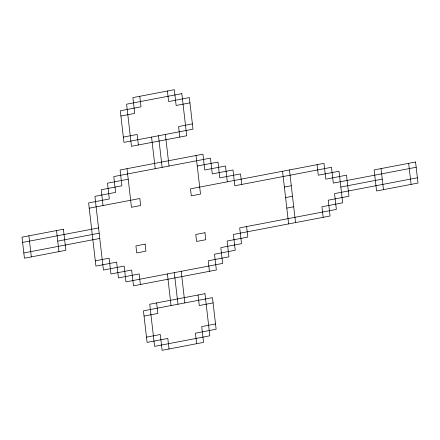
<?xml version="1.0" encoding="UTF-8"?>
<svg xmlns="http://www.w3.org/2000/svg" width="440" height="440" viewBox="0 0 440 440"><rect width="100%" height="100%" fill="white"/><g stroke="black" fill="none" stroke-linecap="round" stroke-linejoin="round"><path stroke-width="0.66" d="M120.907 116.039L134.717 113.405L132.891 97.609L174.317 89.7L176.143 105.49L189.954 102.856M123.343 137.099L137.154 134.459L138.369 144.991M192.39 123.91L178.58 126.55L179.795 137.077M128.211 179.212L107.498 183.167L109.324 198.963L88.611 202.917L95.915 266.09L116.633 262.136L118.459 277.926L139.172 273.971L140.388 284.504M197.257 166.029L217.971 162.074L219.802 177.865L240.515 173.91L241.731 184.437M89.221 208.181L139.854 198.512L140.668 205.53L131.461 207.29L126.995 168.685M284.377 187.055L291.28 185.735M22.611 242.424L98.56 227.92M416.174 167.266L333.317 183.09L331.491 167.294L234.828 185.757L233.002 169.961L212.284 173.921L210.458 158.125L113.795 176.589L115.621 192.379L94.908 196.334L103.433 270.039L124.146 266.079L125.972 281.875L222.635 263.412L220.809 247.621L241.522 243.667L239.696 227.871L336.364 209.413L334.538 193.617L417.389 177.793M57.739 241.098L99.171 233.184M285.593 197.582L292.501 196.268M340.83 187.033L382.261 179.124M23.826 252.956L99.776 238.453M286.814 208.115L293.716 206.795M95.309 260.827L109.12 258.192L110.946 273.983L131.659 270.028L133.485 285.819L216.343 269.995L214.511 254.205L235.23 250.25L233.404 234.454L330.066 215.996L328.24 200.2L348.953 196.246L346.517 175.186L325.804 179.146L323.978 163.35L190.487 188.843L191.301 195.861L200.508 194.106L196.042 155.496M144.04 316.091L157.85 313.451L156.635 302.923M213.087 302.902L199.276 305.541L198.061 295.009M146.476 337.145L160.287 334.51L162.113 350.3L203.538 342.392L201.713 326.596L215.523 323.961M408.661 163.323L411.098 184.377M381.04 168.597L383.477 189.651M317.075 164.67L318.291 175.197L339.004 171.243L342.656 202.829L321.943 206.784L323.164 217.311M289.454 169.945L295.543 222.585M282.552 171.264L288.64 223.905M246.604 226.551L247.819 237.083L227.106 241.038L228.932 256.834L208.219 260.788L209.435 271.315M227.315 181.808L225.489 166.018L204.771 169.972L202.945 154.181L120.093 170.005L121.919 185.796L101.206 189.75L103.032 205.546M167.415 91.014L168.63 101.547L189.343 97.592L192.995 129.179L123.954 142.362L120.296 110.776L141.014 106.821L139.793 96.288M196.636 343.712L195.421 333.179L216.134 329.225L212.482 297.638L143.435 310.822L147.087 342.408L167.799 338.454L169.015 348.986M165.38 134.453L169.031 166.04M181.209 271.326L184.861 302.913M158.477 135.768L162.129 167.354M174.301 272.646L177.958 304.233M151.569 137.088L155.221 168.674M167.398 273.961L171.05 305.547M56.524 230.571L58.96 251.625M28.902 235.846L31.339 256.899M181.83 93.643L126.594 104.192L131.467 146.305L186.703 135.762L181.83 93.643M63.426 229.251L22 237.16L24.437 258.22L65.863 250.305L63.426 229.251M415.564 162.003L374.138 169.912L376.574 190.971L418 183.062L415.564 162.003M145.129 244.139L135.922 245.894L136.736 252.918L145.943 251.157L145.129 244.139M204.969 232.711L195.767 234.471L196.576 241.489L205.782 239.729L204.969 232.711M204.969 293.695L149.727 304.238L154.6 346.357L209.836 335.808L204.969 293.695"/></g></svg>
